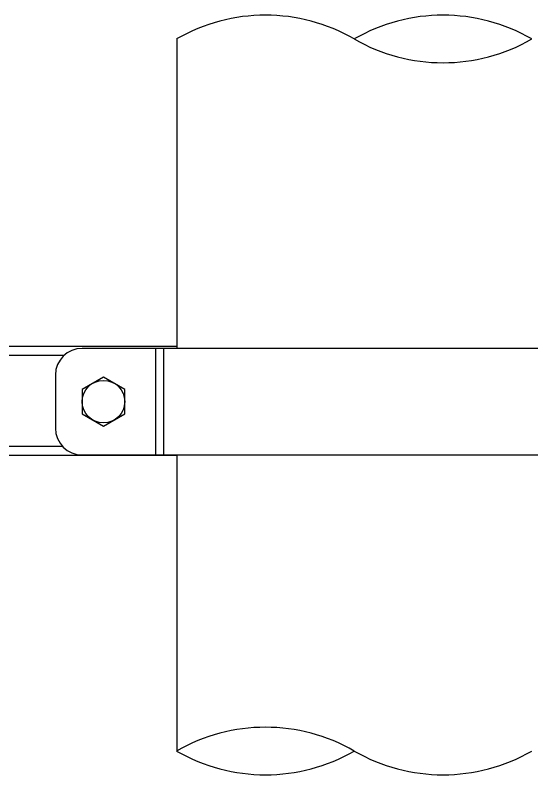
# Model space of a CAD drawing. Extents: x 4995099 to 5303443, y 4627657 to 4889583.
# Drawn here: x 5066192 to 5068174, y 4727402 to 4730319 of the extents above; entities that cross this region are included whole.
import ezdxf

# ---------------------------------------------------------------- set-up
doc = ezdxf.new("R2010")
doc.units = 0
doc.header["$LTSCALE"] = 1000
doc.header["$MEASUREMENT"] = 0
doc.layers.get('0').update_dxf_attribs({"color": 4, "linetype": 'CONTINUOUS'})

msp = doc.modelspace()

# ---------------------------------------------------------------- linework, layer by layer
for p, q in [((5066811.8, 4730227.6), (5066811.8, 4729039.3)), ((5066811.8, 4729047.1), (5064565.5, 4729047.1)), ((5068537.2, 4729039.3), (5066448.9, 4729039.3)), ((5066730, 4729039.3), (5066730, 4728630.4)), ((5066760.7, 4729039.3), (5066760.7, 4728630.4)), ((5066379.9, 4729012.5), (5064565.5, 4729012.5)), ((5066346.7, 4728937.1), (5066346.7, 4728732.6)), ((5066530.7, 4728929.3), (5066448.9, 4728882)), ((5066612.4, 4728882), (5066530.7, 4728929.3)), ((5066448.9, 4728882), (5066448.9, 4728787.6)), ((5066612.4, 4728787.6), (5066612.4, 4728882)), ((5066448.9, 4728787.6), (5066530.7, 4728740.4)), ((5066530.7, 4728740.4), (5066612.4, 4728787.6)), ((5066374.6, 4728662.4), (5064615.9, 4728662.4)), ((5066811.8, 4728627.6), (5064565.5, 4728627.1)), ((5066448.9, 4728630.4), (5068537.2, 4728630.4)), ((5066811.8, 4728630.4), (5066811.8, 4727493.2))]:
    msp.add_line(p, q)
msp.add_circle((5066530.7, 4728834.8), 81.8)
for centre, radius, start, end in [((5067152.4, 4729637.6), 681.3, 60, 120), ((5067833.7, 4729637.6), 681.3, 60, 120), ((5067833.7, 4730817.6), 681.3, 240, 300), ((5066448.9, 4728937.1), 102.2, 90, 180), ((5066448.9, 4728732.6), 102.2, 180, 270), ((5067152.4, 4726903.2), 681.3, 60, 120), ((5067152.4, 4728083.2), 681.3, 240, 300), ((5067833.7, 4728083.2), 681.3, 240, 300)]:
    msp.add_arc(centre, radius, start, end)

doc.saveas('drawing.dxf')
